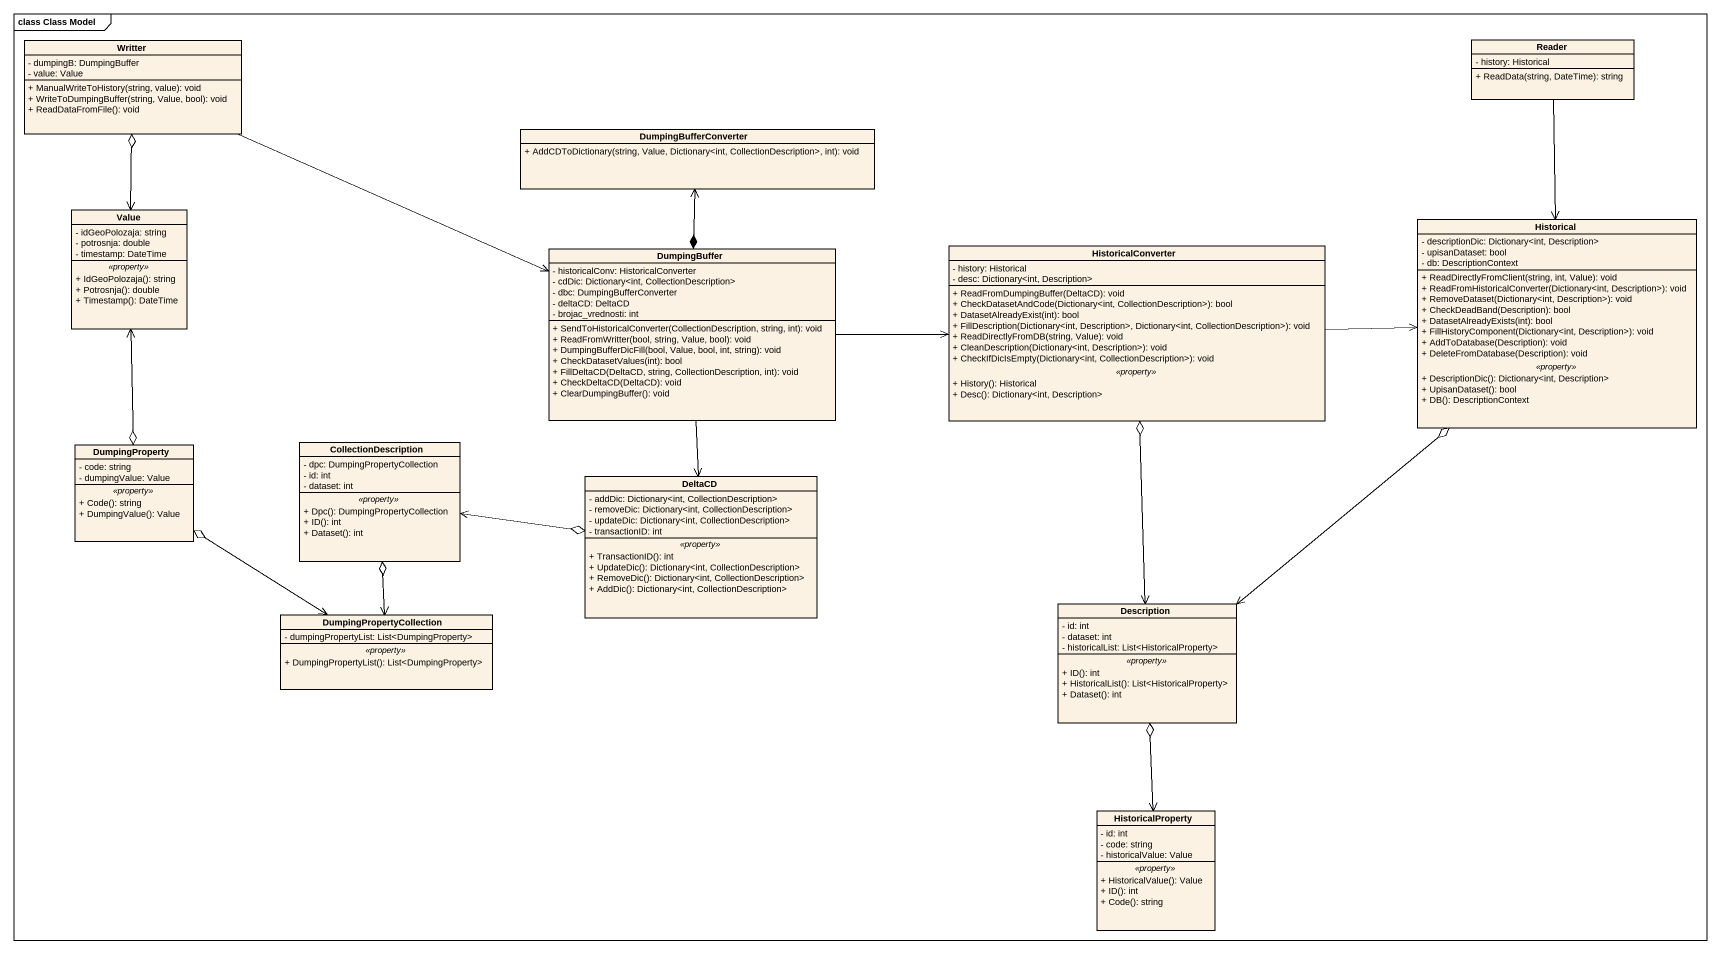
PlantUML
@startuml
mainframe class Class Model
hide circle
hide empty members
skinparam classAttributeIconSize 0
class Writter {
  - dumpingB: DumpingBuffer
  - value: Value
  + ManualWriteToHistory(string, value): void
  + WriteToDumpingBuffer(string, Value, bool): void
  + ReadDataFromFile(): void
}
class Reader {
  - history: Historical
  + ReadData(string, DateTime): string
}
class DumpingBufferConverter {
  + AddCDToDictionary(string, Value, Dictionary<int, CollectionDescription>, int): void
}
class Value {
  - idGeoPolozaja: string
  - potrosnja: double
  - timestamp: DateTime
  .. <<property>> ..
  + IdGeoPolozaja(): string
  + Potrosnja(): double
  + Timestamp(): DateTime
}
class Historical {
  - descriptionDic: Dictionary<int, Description>
  - upisanDataset: bool
  - db: DescriptionContext
  --
  + ReadDirectlyFromClient(string, int, Value): void
  + ReadFromHistoricalConverter(Dictionary<int, Description>): void
  + RemoveDataset(Dictionary<int, Description>): void
  + CheckDeadBand(Description): bool
  + DatasetAlreadyExists(int): bool
  + FillHistoryComponent(Dictionary<int, Description>): void
  + AddToDatabase(Description): void
  + DeleteFromDatabase(Description): void
  .. <<property>> ..
  + DescriptionDic(): Dictionary<int, Description>
  + UpisanDataset(): bool
  + DB(): DescriptionContext
}
class DumpingBuffer {
  - historicalConv: HistoricalConverter
  - cdDic: Dictionary<int, CollectionDescription>
  - dbc: DumpingBufferConverter
  - deltaCD: DeltaCD
  - brojac_vrednosti: int
  + SendToHistoricalConverter(CollectionDescription, string, int): void
  + ReadFromWritter(bool, string, Value, bool): void
  + DumpingBufferDicFill(bool, Value, bool, int, string): void
  + CheckDatasetValues(int): bool
  + FillDeltaCD(DeltaCD, string, CollectionDescription, int): void
  + CheckDeltaCD(DeltaCD): void
  + ClearDumpingBuffer(): void
}
class HistoricalConverter {
  - history: Historical
  - desc: Dictionary<int, Description>
  --
  + ReadFromDumpingBuffer(DeltaCD): void
  + CheckDatasetAndCode(Dictionary<int, CollectionDescription>): bool
  + DatasetAlreadyExist(int): bool
  + FillDescription(Dictionary<int, Description>, Dictionary<int, CollectionDescription>): void
  + ReadDirectlyFromDB(string, Value): void
  + CleanDescription(Dictionary<int, Description>): void
  + CheckIfDicIsEmpty(Dictionary<int, CollectionDescription>): void
  .. <<property>> ..
  + History(): Historical
  + Desc(): Dictionary<int, Description>
}
class DumpingProperty {
  - code: string
  - dumpingValue: Value
  .. <<property>> ..
  + Code(): string
  + DumpingValue(): Value
}
class CollectionDescription {
  - dpc: DumpingPropertyCollection
  - id: int
  - dataset: int
  .. <<property>> ..
  + Dpc(): DumpingPropertyCollection
  + ID(): int
  + Dataset(): int
}
class DeltaCD {
  - addDic: Dictionary<int, CollectionDescription>
  - removeDic: Dictionary<int, CollectionDescription>
  - updateDic: Dictionary<int, CollectionDescription>
  - transactionID: int
  .. <<property>> ..
  + TransactionID(): int
  + UpdateDic(): Dictionary<int, CollectionDescription>
  + RemoveDic(): Dictionary<int, CollectionDescription>
  + AddDic(): Dictionary<int, CollectionDescription>
}
class Description {
  - id: int
  - dataset: int
  - historicalList: List<HistoricalProperty>
  .. <<property>> ..
  + ID(): int
  + HistoricalList(): List<HistoricalProperty>
  + Dataset(): int
}
class DumpingPropertyCollection {
  - dumpingPropertyList: List<DumpingProperty>
  .. <<property>> ..
  + DumpingPropertyList(): List<DumpingProperty>
}
class HistoricalProperty {
  - id: int
  - code: string
  - historicalValue: Value
  .. <<property>> ..
  + HistoricalValue(): Value
  + ID(): int
  + Code(): string
}
Writter -right-> DumpingBuffer
Reader --> Historical
DumpingBufferConverter <--* DumpingBuffer
Value <-up-o Writter
Value <--o DumpingProperty
DumpingBuffer -right-> HistoricalConverter
DumpingBuffer --> DeltaCD
HistoricalConverter -right-> Historical
CollectionDescription <-right-o DeltaCD
Description <-up-o Historical
Description <-up-o HistoricalConverter
DumpingPropertyCollection <-up-o DumpingProperty
DumpingPropertyCollection <-up-o CollectionDescription
HistoricalProperty <-up-o Description
@enduml
